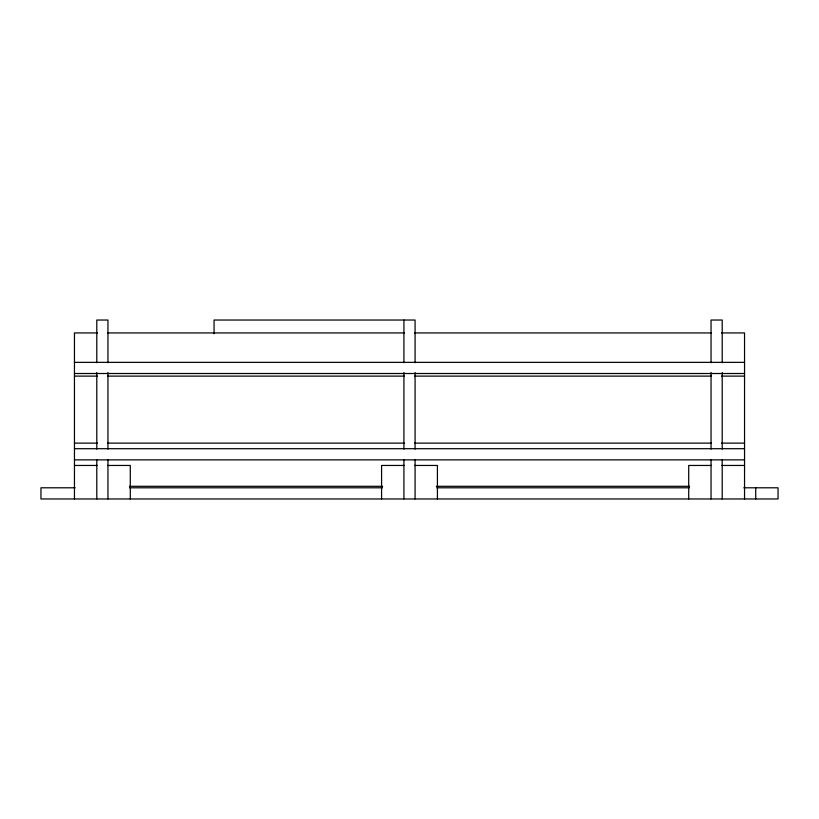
<?xml version="1.0" encoding="UTF-8"?>
<svg xmlns="http://www.w3.org/2000/svg" width="819" height="819" viewBox="0 0 819 819"><rect width="100%" height="100%" fill="white"/><g stroke="black" fill="none" stroke-linecap="round" stroke-linejoin="round"><path stroke-width="1.23" d="M97.471 332.934L74.457 332.934L74.457 498.966M107.698 332.934L404.381 332.934M414.619 332.934L711.301 332.934M721.529 332.934L744.543 332.934L744.543 498.966M74.457 362.356L744.543 362.356M74.457 373.515L744.543 373.515M74.457 376.116L97.471 376.116M107.698 376.116L404.381 376.116M414.619 376.116L711.301 376.116M721.529 376.116L744.543 376.116M74.457 443.12L97.471 443.12M107.698 443.12L404.381 443.12M414.619 443.12L711.301 443.12M721.529 443.12L744.543 443.12M74.457 448.699L744.543 448.699M74.457 459.868L744.543 459.868M74.457 465.458L97.297 465.458M107.453 465.458L130.293 465.458L130.293 498.966M404.422 465.458L381.582 465.458L381.582 498.966M414.578 465.458L437.418 465.458L437.418 498.966M711.547 465.458L688.707 465.458L688.707 498.966M721.703 465.458L744.543 465.458M129.443 486.302L382.647 486.302M436.353 486.302L689.557 486.302M75.215 487.796L40.95 487.796L40.95 498.966L778.05 498.966L778.05 487.796L743.785 487.796M129.648 487.796L382.514 487.796M436.773 487.796L689.352 487.796M755.712 487.796L755.712 498.966M722.204 362.715L722.204 320.034L711.046 320.034L711.046 362.715M722.204 372.481L722.204 449.17M722.204 459.868L722.204 498.966M711.046 372.481L711.046 449.17M711.046 459.868L711.046 498.966M415.079 362.715L415.079 320.034L214.056 320.034L214.056 333.732M415.079 372.481L415.079 449.17M415.079 459.868L415.079 498.966M403.921 320.034L403.921 362.715M403.921 372.481L403.921 449.17M403.921 459.868L403.921 498.966M107.954 362.715L107.954 320.034L96.796 320.034L96.796 362.715M107.954 372.481L107.954 449.17M107.954 459.868L107.954 498.966M96.796 372.481L96.796 449.17M96.796 459.868L96.796 498.966"/></g></svg>
